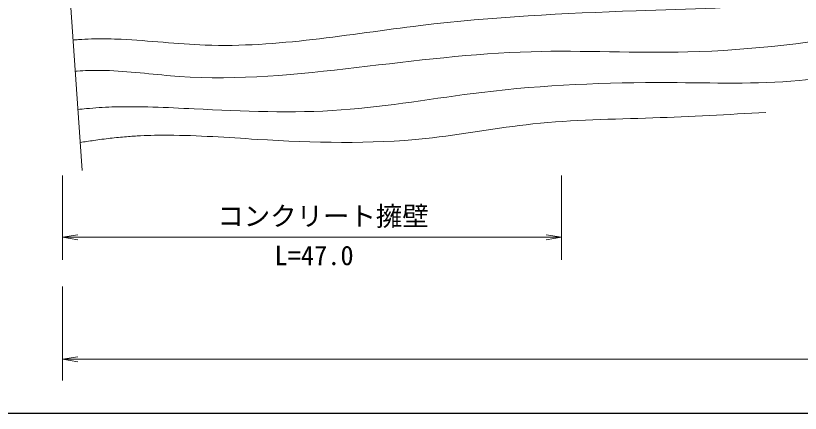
# Model space of a CAD drawing. Units: millimetres, scale not verified. Extents: x 40000 to 680000, y 20000 to 380000.
# Drawn here: x 81313 to 155515, y 205000 to 242559 of the extents above; entities that cross this region are included whole.
import ezdxf
from ezdxf.enums import TextEntityAlignment as Align

# ---------------------------------------------------------------- set-up
doc = ezdxf.new("R2010")
doc.units = ezdxf.units.MM
doc.header["$LTSCALE"] = 1000
for name, color, linetype, lineweight in [('M-BGD', 7, 'Continuous', 13), ('M-BGD-EXST', 3, 'Continuous', 13), ('M-TTL-BAND', 7, 'Continuous', 25), ('M-TTL-LINE', 7, 'Continuous', 50), ('M-TTL-TXT', 7, 'Continuous', 13)]:
    doc.layers.add(name, color=color, linetype=linetype, lineweight=lineweight)
doc.styles.add('ＭＳ ゴシック', font='')
doc.styles.get('ＭＳ ゴシック').set_extended_font_data('MS Gothic')

# ---------------------------------------------------------------- blocks, each defined once
blk = doc.blocks.new('open_arrow')
at = {"color": 0, "linetype": 'Continuous', "lineweight": -2}
blk.add_lwpolyline([(7.5, 1.25), (0, 0), (7.5, -1.25)], dxfattribs=at)

msp = doc.modelspace()

# ---------------------------------------------------------------- linework, layer by layer
at = {"layer": 'M-BGD'}
for p, q in [((85741, 227464), (85741, 219487)), ((132918, 227464), (132918, 219487)), ((132918, 221629), (85741, 221629)), ((85741, 216976), (85741, 208100)), ((561556, 210100), (85741, 210100))]:
    msp.add_line(p, q, dxfattribs=at)
at = {"layer": 'M-BGD-EXST'}
msp.add_line((85533, 257478), (87589, 227925), dxfattribs=at)
at = {"layer": 'M-TTL-BAND'}
msp.add_line((40000, 205000), (579000, 205000), dxfattribs=at)
at = {"layer": 'M-TTL-LINE', "lineweight": 13}
msp.add_open_spline([(87404, 230585), (87835, 230648), (88265, 230711), (88696, 230773), (89213, 230847), (89730, 230919), (90249, 230979), (90767, 231039), (91287, 231088), (91807, 231129), (92245, 231164), (92683, 231194), (93121, 231216), (93560, 231238), (93999, 231253), (94438, 231261), (94877, 231270), (95316, 231273), (95754, 231271), (98553, 231258), (101343, 231047), (104142, 230880), (109461, 230563), (114812, 230401), (120095, 230960), (123483, 231318), (126843, 231973), (130231, 232335), (133994, 232738), (137791, 232781), (141579, 232909), (145141, 233029), (148695, 233225), (152249, 233421)], degree=3, knots=[0, 0, 0, 0, 1, 1, 1, 2, 2, 2, 3, 3, 3, 4, 4, 4, 5, 5, 5, 6, 6, 6, 7, 7, 7, 8, 8, 8, 9, 9, 9, 10, 10, 10, 11, 11, 11, 11], dxfattribs=at)
at = {"layer": 'M-TTL-TXT'}
for points, knots in [([(86732, 240251), (86815, 240260), (86899, 240269), (86983, 240277), (87173, 240294), (87363, 240308), (87553, 240320), (87968, 240345), (88383, 240362), (88798, 240370), (89213, 240379), (89628, 240378), (90043, 240371), (90459, 240364), (90873, 240349), (91288, 240330), (93940, 240206), (96586, 239879), (99230, 239783), (106019, 239537), (112797, 240818), (119583, 241629), (126371, 242441), (133168, 242783), (139977, 243024), (144975, 243200), (149980, 243322), (154965, 243699), (159200, 244020), (163421, 244525), (167547, 245753), (170229, 246551), (172870, 247656), (175565, 247848), (178304, 248044), (181097, 247298), (183890, 246552)], [0, 0, 0, 0, 1, 1, 1, 2, 2, 2, 3, 3, 3, 4, 4, 4, 5, 5, 5, 6, 6, 6, 7, 7, 7, 8, 8, 8, 9, 9, 9, 10, 10, 10, 11, 11, 11, 12, 12, 12, 12]), ([(86937, 237304), (87005, 237309), (87073, 237313), (87142, 237318), (87480, 237342), (87819, 237368), (88158, 237382), (88497, 237397), (88836, 237400), (89176, 237397), (89515, 237395), (89854, 237386), (90193, 237372), (92389, 237283), (94573, 236978), (96763, 236823), (102349, 236429), (107968, 237014), (113559, 237663), (119070, 238302), (124554, 239002), (130068, 239161), (134998, 239302), (139952, 239012), (144890, 239137), (150943, 239291), (156972, 240072), (162961, 241005), (166038, 241484), (169105, 242004), (172172, 242524)], [0, 0, 0, 0, 1, 1, 1, 2, 2, 2, 3, 3, 3, 4, 4, 4, 5, 5, 5, 6, 6, 6, 7, 7, 7, 8, 8, 8, 9, 9, 9, 10, 10, 10, 10]), ([(87188, 233695), (87457, 233724), (87726, 233754), (87995, 233780), (88397, 233819), (88800, 233852), (89203, 233878), (89607, 233904), (90010, 233922), (90414, 233936), (93002, 234021), (95589, 233887), (98181, 233760), (102824, 233532), (107480, 233327), (112099, 233654), (116548, 233970), (120962, 234779), (125400, 235317), (131269, 236029), (137179, 236266), (143101, 236239), (147210, 236220), (151324, 236074), (155395, 236442), (158711, 236742), (161997, 237383), (165284, 238023)], [0, 0, 0, 0, 1, 1, 1, 2, 2, 2, 3, 3, 3, 4, 4, 4, 5, 5, 5, 6, 6, 6, 7, 7, 7, 8, 8, 8, 9, 9, 9, 9])]:
    msp.add_open_spline(points, degree=3, knots=knots, dxfattribs=at)

# ---------------------------------------------------------------- block references
at = {"layer": 'M-BGD', "xscale": 193, "yscale": 193}
for p in [(85741, 221629), (85741, 210100)]:
    msp.add_blockref('open_arrow', p, dxfattribs=at)
at = {"layer": 'M-BGD', "xscale": 193, "yscale": 193, "rotation": 180}
msp.add_blockref('open_arrow', (132918, 221629), dxfattribs=at)

# ---------------------------------------------------------------- texts
at = {"layer": 'M-BGD', "style": 'ＭＳ ゴシック'}
for s, p in [('コンクリート擁壁', (100379, 222160)), ('L=47.0', (105790, 218442))]:
    msp.add_text(s, height=1833, dxfattribs=at).set_placement(p, align=Align.BOTTOM_LEFT)

doc.saveas('drawing.dxf')
